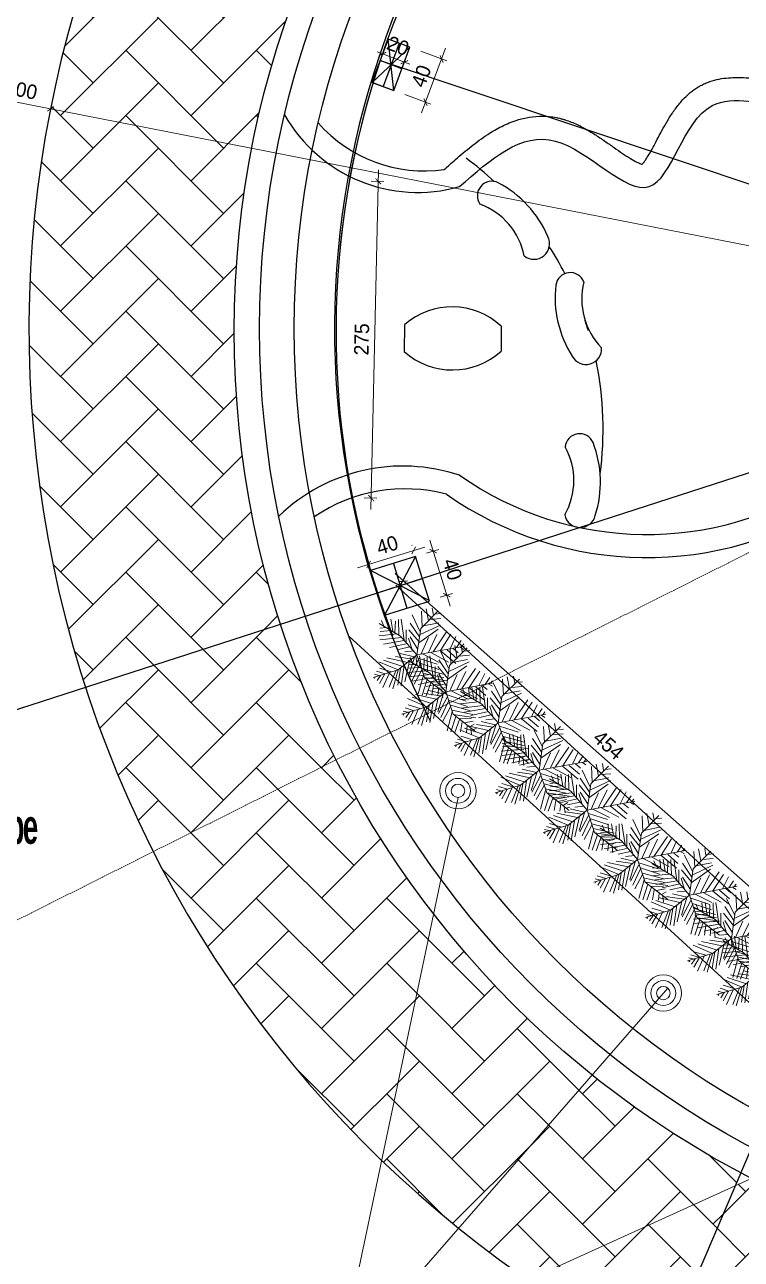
# Model space of a CAD drawing. Header units: inches. Extents: x -291016 to -124071, y 25078 to 137196.
# Drawn here: x -186100 to -185479, y 41283 to 42354 of the extents above; entities that cross this region are included whole.
import ezdxf

# ---------------------------------------------------------------- set-up
doc = ezdxf.new("R2010")
doc.units = ezdxf.units.IN
doc.header["$MEASUREMENT"] = 0
doc.linetypes.add('HIDDEN', pattern=[9.525, 6.35, -3.175])
for name, color, linetype, lineweight in [('DOOR', 112, 'Continuous', 20), ('Furn', 106, 'Continuous', 9), ('WALL SEC', 7, 'Continuous', 50)]:
    doc.layers.add(name, color=color, linetype=linetype, lineweight=lineweight)
doc.dimstyles.new('50PEA1', dxfattribs={"dimscale": 0, "dimtxt": 12.5, "dimasz": 5, "dimexe": 5, "dimexo": 10, "dimgap": 5, "dimtad": 1, "dimdec": 0, "dimdsep": 46, "dimtxsty": 'Standard', "dimblk1": 'ARCHTICK', "dimblk2": 'ARCHTICK', "dimsah": 1, "dimcen": 2.5, "dimdle": 10, "dimclrd": 8, "dimclre": 8, "dimclrt": 7, "dimadec": 0, "dimazin": 0, "dimtfac": 1, "dimtdec": 0, "dimtix": 1, "dimtmove": 2, "dimatfit": 3, "dimldrblk": 'ARCHTICK', "dimfxl": 1, "dimtolj": 1, "dimtzin": 0, "dimlwd": 13, "dimlwe": 13, "dimarcsym": 0})
pattern_1 = [(45, (-217295, 2054.5), (4e-15, 56.568542), [120, -40]), (135, (-217266.716, 2082.784), (4e-15, 56.568542), [120, -40])]

# ---------------------------------------------------------------- blocks, each defined once
blk = doc.blocks.new('*U4')
for p, q in [((-7.288, 39.707), (-21.778, 46.673)), ((-8.737, 47.138), (-17.069, 52.711)), ((-10.186, 53.64), (-13.084, 55.962)), ((0, 0), (-10.5, 57)), ((-9.099, 51.782), (-6.563, 55.962)), ((-7.65, 43.423), (-2.578, 49.46)), ((-5.839, 35.992), (4.667, 48.067)), ((-5.114, 27.632), (10.463, 46.673)), ((-3.665, 19.273), (-27.574, 35.527)), ((-5.114, 28.097), (-24.676, 40.636)), ((-2.941, 16.486), (8.652, 37.85)), ((16.259, 5.805), (23.142, 31.348)), ((22.055, 7.198), (27.489, 32.277)), ((27, 9), (48, 36)), ((27.127, 9.056), (31.112, 35.992)), ((31.836, 30.883), (32.561, 16.486)), ((35.096, 32.741), (37.27, 22.524)), ((38.719, 34.134), (41.979, 28.561)), ((43.791, 29.954), (51.036, 30.883)), ((44.153, 36.456), (45.239, 32.741)), ((-47.498, 19.737), (-55.83, 18.344)), ((-31.5, 4.5), (-52.5, 25.5)), ((-48.585, 21.131), (-49.309, 29.026)), ((-43.513, 28.561), (-42.427, 15.558)), ((-38.442, 26.239), (-34.819, 7.663)), ((-35.544, 28.097), (-24.314, 3.947)), ((-14.533, 2.09), (-30.834, 25.31)), ((-24.314, 23.917), (-2.941, 13.7)), ((-1.129, 6.734), (9.014, 26.704)), ((3.942, 1.625), (11.187, 24.381)), ((10.101, 3.483), (17.708, 26.239)), ((33.285, 16.486), (48.862, 10.913)), ((36.183, 19.737), (48.137, 17.88)), ((40.53, 25.775), (48.862, 24.846)), ((-40.615, 13.7), (-55.105, 10.913)), ((-33.37, 6.269), (-52.207, 5.34)), ((-28.299, 3.483), (-47.86, -5.805)), ((-21.416, 3.018), (-38.079, -8.128)), ((0, 0), (-31.5, 4.5)), ((-15.982, 2.09), (-30.11, -9.521)), ((0, 0), (-22.5, -19.5)), ((-6.563, 1.161), (-21.416, -8.128)), ((-20.691, 13.7), (-1.129, 4.876)), ((0, 0), (27, 9)), ((0, 0), (18, -22.5)), ((6.478, 1.625), (26.04, -8.592)), ((11.187, 3.483), (30.749, -5.805)), ((18.07, 5.805), (35.096, -3.483)), ((24.229, 7.663), (46.688, 1.625)), ((29.662, 12.307), (48.137, 6.269)), ((-15.257, -12.772), (-30.11, -12.772)), ((-6.563, -5.805), (-19.967, -9.985)), ((-13.446, -11.378), (-8.737, -32.741)), ((-9.461, -8.592), (-6.201, -23.453)), ((-4.752, -3.483), (-3.665, -14.629)), ((2.493, -3.019), (-1.491, -20.202)), ((1.769, -2.555), (24.229, -9.521)), ((5.029, -6.27), (2.131, -25.775)), ((9.014, -11.378), (3.58, -35.992)), ((7.565, -9.056), (32.198, -14.629)), ((-17.431, -15.094), (-42.789, -18.809)), ((-28.299, -29.026), (-42.789, -31.348)), ((-24.314, -21.596), (-42.427, -22.06)), ((-26.849, -26.24), (-40.253, -25.775)), ((-22.5, -19.5), (-37.5, -45)), ((-25.038, -23.918), (-22.865, -45.281)), ((-20.691, -18.345), (-17.793, -44.352)), ((-17.069, -15.094), (-12.721, -40.172)), ((14.085, -16.951), (6.478, -40.172)), ((18.07, -22.524), (8.289, -45.745)), ((12.274, -15.094), (36.907, -18.809)), ((16.259, -19.738), (36.183, -22.989)), ((18, -22.5), (27, -52.5)), ((18.433, -22.524), (40.53, -29.026)), ((19.157, -25.311), (38.719, -33.206)), ((-30.834, -34.135), (-42.427, -35.528)), ((-34.457, -39.708), (-40.978, -42.494)), ((-32.646, -36.921), (-31.921, -44.352)), ((-29.023, -30.884), (-27.936, -43.887)), ((20.244, -30.419), (15.897, -44.816)), ((22.78, -37.85), (19.519, -48.532)), ((21.331, -32.741), (39.081, -40.636)), ((22.78, -38.314), (34.372, -44.816)), ((24.591, -43.423), (30.749, -47.603)), ((24.591, -45.745), (23.142, -50.854)), ((26.764, -49.925), (28.213, -50.854))]:
    blk.add_line(p, q)
blk = doc.blocks.new('_ArchTick')
at = {"color": 0, "const_width": 0.15}
blk.add_lwpolyline([(-0.5, -0.5), (0.5, 0.5)], dxfattribs=at)
blk = doc.blocks.new('*D249')
at = {"layer": 'Defpoints', "color": 0, "linetype": 'Continuous', "ltscale": 0.2, "transparency": 16777216}
for p in [(-185761.3, 41892.2), (-185734.1, 41858.7), (-185749.4, 41854)]:
    blk.add_point(p, dxfattribs=at)
at = {"layer": 'DOOR', "color": 8, "lineweight": 13, "ltscale": 0.2, "transparency": 16777216}
blk.add_line((-185749, 41906.5), (-185731.2, 41849.2), dxfattribs=at)
at = {"layer": 'DOOR', "color": 8, "linetype": 'Continuous', "lineweight": 13, "ltscale": 0.2, "transparency": 16777216}
for p, q in [((-185751.7, 41895.1), (-185741.2, 41898.4)), ((-185739.9, 41856.9), (-185729.4, 41860.2))]:
    blk.add_line(p, q, dxfattribs=at)
at = {"layer": 'DOOR', "color": 8, "linetype": 'Continuous', "lineweight": 13, "ltscale": 0.2, "transparency": 16777216, "xscale": 5, "yscale": 5, "zscale": 5}
for p, rotation in [((-185746, 41896.9), 107.2682024329261), ((-185734.1, 41858.7), 287.2682024329262)]:
    blk.add_blockref('_ArchTick', p, dxfattribs=dict(at, rotation=rotation))
at = {"layer": 'DOOR', "color": 7, "linetype": 'Continuous', "ltscale": 0.2, "transparency": 16777216, "insert": (-185729.3, 41881.1), "char_height": 12.5, "attachment_point": 5, "rotation": 287.2682}
blk.add_mtext('\\A1;40', dxfattribs=at)
blk = doc.blocks.new('*D250')
at = {"layer": 'Defpoints', "color": 0, "linetype": 'Continuous', "ltscale": 0.2, "transparency": 16777216}
for p in [(-185762.9, 41897.5), (-185761.3, 41892.2), (-185800.3, 41880)]:
    blk.add_point(p, dxfattribs=at)
at = {"layer": 'DOOR', "color": 8, "lineweight": 13, "ltscale": 0.2, "transparency": 16777216}
blk.add_line((-185811.5, 41882.3), (-185753.4, 41900.4), dxfattribs=at)
at = {"layer": 'DOOR', "color": 8, "linetype": 'Continuous', "lineweight": 13, "ltscale": 0.2, "transparency": 16777216}
for p, q in [((-185764.2, 41901.7), (-185764.4, 41902.2)), ((-185803.3, 41889.6), (-185803.5, 41890.1))]:
    blk.add_line(p, q, dxfattribs=at)
at = {"layer": 'DOOR', "color": 8, "linetype": 'Continuous', "lineweight": 13, "ltscale": 0.2, "transparency": 16777216, "xscale": 5, "yscale": 5, "zscale": 5}
for p, rotation in [((-185762.9, 41897.5), 17.26820243288948), ((-185802, 41885.3), 197.2682024328895)]:
    blk.add_blockref('_ArchTick', p, dxfattribs=dict(at, rotation=rotation))
at = {"layer": 'DOOR', "color": 7, "linetype": 'Continuous', "ltscale": 0.2, "transparency": 16777216, "insert": (-185785.8, 41902.1), "char_height": 12.5, "attachment_point": 5, "rotation": 17.2682}
blk.add_mtext('\\A1;40', dxfattribs=at)
blk = doc.blocks.new('*D261')
at = {"layer": 'Defpoints', "color": 0, "linetype": 'Continuous', "ltscale": 0.2, "transparency": 16777216}
for p in [(-185766.1, 42334), (-185738.7, 42323.8), (-185780.1, 42296.6)]:
    blk.add_point(p, dxfattribs=at)
at = {"layer": 'DOOR', "color": 8, "linetype": 'Continuous', "lineweight": 13, "ltscale": 0.2, "transparency": 16777216}
for p, q in [((-185756.8, 42330.6), (-185734.1, 42322.1)), ((-185770.7, 42293.1), (-185748, 42284.6))]:
    blk.add_line(p, q, dxfattribs=at)
at = {"layer": 'DOOR', "color": 8, "lineweight": 13, "ltscale": 0.2, "transparency": 16777216}
blk.add_line((-185756.2, 42277), (-185735.3, 42333.2), dxfattribs=at)
at = {"layer": 'DOOR', "color": 8, "linetype": 'Continuous', "lineweight": 13, "ltscale": 0.2, "transparency": 16777216, "xscale": 5, "yscale": 5, "zscale": 5}
for p, rotation in [((-185738.7, 42323.8), 69.56496925485324), ((-185752.7, 42286.4), 249.5649692548533)]:
    blk.add_blockref('_ArchTick', p, dxfattribs=dict(at, rotation=rotation))
at = {"layer": 'DOOR', "color": 7, "linetype": 'Continuous', "ltscale": 0.2, "transparency": 16777216, "insert": (-185756.3, 42309), "char_height": 12.5, "attachment_point": 5, "rotation": 69.565}
blk.add_mtext('\\A1;40', dxfattribs=at)
blk = doc.blocks.new('*D262')
at = {"layer": 'Defpoints', "color": 0, "linetype": 'Continuous', "ltscale": 0.2, "transparency": 16777216}
for p in [(-185785.1, 42341.1), (-185789.9, 42328.2), (-185766.1, 42334)]:
    blk.add_point(p, dxfattribs=at)
at = {"layer": 'DOOR', "color": 8, "lineweight": 13, "ltscale": 0.2, "transparency": 16777216}
for p, q in [((-185789.9, 42328.2), (-185794.6, 42329.9)), ((-185771, 42321.1), (-185789.9, 42328.2)), ((-185771, 42321.1), (-185766.3, 42319.3))]:
    blk.add_line(p, q, dxfattribs=at)
at = {"layer": 'DOOR', "color": 8, "linetype": 'Continuous', "lineweight": 13, "ltscale": 0.2, "transparency": 16777216}
for p, q in [((-185788.6, 42331.7), (-185791.7, 42323.5)), ((-185769.6, 42324.7), (-185772.7, 42316.4))]:
    blk.add_line(p, q, dxfattribs=at)
at = {"layer": 'DOOR', "color": 8, "linetype": 'Continuous', "lineweight": 13, "ltscale": 0.2, "transparency": 16777216, "xscale": 5, "yscale": 5, "zscale": 5}
for p, rotation in [((-185789.9, 42328.2), 339.5649692548755), ((-185771, 42321.1), 159.5649692548755)]:
    blk.add_blockref('_ArchTick', p, dxfattribs=dict(at, rotation=rotation))
at = {"layer": 'DOOR', "color": 7, "linetype": 'Continuous', "ltscale": 0.2, "transparency": 16777216, "insert": (-185776.5, 42335.2), "char_height": 12.5, "attachment_point": 5, "rotation": 339.565}
blk.add_mtext('\\A1;20', dxfattribs=at)
blk = doc.blocks.new('*D282')
at = {"layer": 'Defpoints', "color": 0, "linetype": 'Continuous', "ltscale": 0.2, "transparency": 16777216}
for p in [(-185774.9, 41867), (-185771.5, 41870.8), (-185434.7, 41566)]:
    blk.add_point(p, dxfattribs=at)
at = {"layer": 'DOOR', "color": 8, "lineweight": 13, "ltscale": 0.2, "transparency": 16777216}
blk.add_line((-185423.8, 41563.2), (-185779, 41877.4), dxfattribs=at)
at = {"layer": 'DOOR', "color": 8, "linetype": 'Continuous', "lineweight": 13, "ltscale": 0.2, "transparency": 16777216}
for p, q in [((-185768.2, 41874.5), (-185768.2, 41874.6)), ((-185428.1, 41573.4), (-185428, 41573.5))]:
    blk.add_line(p, q, dxfattribs=at)
at = {"layer": 'DOOR', "color": 8, "linetype": 'Continuous', "lineweight": 13, "ltscale": 0.2, "transparency": 16777216, "xscale": 5, "yscale": 5, "zscale": 5}
for p, rotation in [((-185771.5, 41870.8), 138.4929883590364), ((-185431.3, 41569.8), 318.4929883590364)]:
    blk.add_blockref('_ArchTick', p, dxfattribs=dict(at, rotation=rotation))
at = {"layer": 'DOOR', "color": 7, "linetype": 'Continuous', "ltscale": 0.2, "transparency": 16777216, "insert": (-185594, 41728.7), "char_height": 12.5, "attachment_point": 5, "rotation": 318.493}
blk.add_mtext('\\A1;454', dxfattribs=at)
blk = doc.blocks.new('*D283')
at = {"layer": 'Defpoints', "color": 0, "linetype": 'Continuous', "ltscale": 0.2, "transparency": 16777216}
for p in [(-185809.8, 42218), (-185815.9, 41943.3), (-185799.8, 41942.9)]:
    blk.add_point(p, dxfattribs=at)
at = {"layer": 'DOOR', "color": 8, "lineweight": 13, "ltscale": 0.2, "transparency": 16777216}
blk.add_line((-185793.5, 42227.7), (-185800, 41932.9), dxfattribs=at)
at = {"layer": 'DOOR', "color": 8, "linetype": 'Continuous', "lineweight": 13, "ltscale": 0.2, "transparency": 16777216}
for p, q in [((-185799.8, 42217.8), (-185788.7, 42217.6)), ((-185805.9, 41943.1), (-185794.8, 41942.8))]:
    blk.add_line(p, q, dxfattribs=at)
at = {"layer": 'DOOR', "color": 8, "linetype": 'Continuous', "lineweight": 13, "ltscale": 0.2, "transparency": 16777216, "xscale": 5, "yscale": 5, "zscale": 5}
for p, rotation in [((-185793.7, 42217.7), 88.72819894094897), ((-185799.8, 41942.9), 268.728198940949)]:
    blk.add_blockref('_ArchTick', p, dxfattribs=dict(at, rotation=rotation))
at = {"layer": 'DOOR', "color": 7, "linetype": 'Continuous', "ltscale": 0.2, "transparency": 16777216, "insert": (-185808, 42080.6), "char_height": 12.5, "attachment_point": 5, "rotation": 88.7282}
blk.add_mtext('\\A1;275', dxfattribs=at)
blk = doc.blocks.new('*D658')
at = {"color": 8, "lineweight": 13, "transparency": 16777216}
for p in [(-186144.3, 42293.7), (-185096.2, 42088.1)]:
    blk.add_line(p, (-186077.7, 42280.6), dxfattribs=at)
at = {"layer": 'Defpoints', "color": 0, "transparency": 16777216}
for p in [(-186077.7, 42280.6), (-185096.2, 42088.1)]:
    blk.add_point(p, dxfattribs=at)
at = {"color": 8, "lineweight": 13, "transparency": 16777216, "xscale": 5, "yscale": 5, "zscale": 5, "rotation": 348.8989665806901}
blk.add_blockref('_ArchTick', (-186077.7, 42280.6), dxfattribs=at)
at = {"color": 7, "transparency": 16777216, "insert": (-186113.7, 42299.2), "char_height": 12.5, "attachment_point": 5, "rotation": 348.899}
blk.add_mtext('\\A1;R1000', dxfattribs=at)

msp = doc.modelspace()

# ---------------------------------------------------------------- hatches: boundary and pattern name
h = msp.add_hatch()
h.set_pattern_fill('AR-HBONE', color=3, scale=10, style=0)
h.set_pattern_definition(pattern_1)
h.paths.add_polyline_path([(-185858.8204, 42396.6033), (-186038.3636, 42423.7805, 0.165688815), (-186047.3371, 41778.7038), (-185878.3135, 41833.4193, -0.078427489), (-185918.5112, 42088.1158, -0.095858582)])
h = msp.add_hatch()
h.set_pattern_fill('AR-HBONE', color=3, scale=10, style=0)
h.set_pattern_definition(pattern_1)
h.paths.add_polyline_path([(-185878.3135, 41833.4193), (-186047.3371, 41778.7038, 0.038574002), (-185988.5272, 41636.2793), (-185830.0198, 41715.9165, -0.038461139)])
h = msp.add_hatch()
h.set_pattern_fill('AR-HBONE', color=3, scale=10, style=0)
h.set_pattern_definition(pattern_1)
h.paths.add_polyline_path([(-185745.7411, 41582.2414, -0.047880658), (-185830.0198, 41715.9165), (-185988.5272, 41636.2793, 0.083825345), (-185790.7353, 41368.3734)])
h = msp.add_hatch()
h.set_pattern_fill('AR-HBONE', color=3, scale=10, style=0)
h.set_pattern_definition(pattern_1)
h.paths.add_polyline_path([(-185745.7411, 41582.2414), (-185790.7353, 41368.3734, 0.022229111), (-185724.0942, 41309.5555), (-185608.3285, 41442.4976, -0.059456222)])
h = msp.add_hatch()
h.set_pattern_fill('AR-HBONE', color=3, scale=10, style=0)
h.set_pattern_definition(pattern_1)
h.paths.add_polyline_path([(-185608.3285, 41442.4976), (-185724.0942, 41309.5555, 0.018761259), (-185663.9651, 41264.6789), (-185484.0353, 41346.5524), (-185479.3019, 41357.6782, -0.04678019)])
h = msp.add_hatch()
h.set_pattern_fill('AR-HBONE', color=3, scale=10, style=0)
h.set_pattern_definition(pattern_1)
h.paths.add_polyline_path([(-185267.1915, 41279.9988, -0.0654634), (-185470.1273, 41352.881), (-185484.0353, 41346.5524), (-185548.1514, 41195.8486, 0.050916541), (-185358.5183, 41122.9325), (-185380.984, 41237.9263, 0.032528981), (-185267.6972, 41207.5284)])
h = msp.add_hatch()
h.set_pattern_fill('AR-HBONE', color=3, scale=10, style=0)
h.set_pattern_definition(pattern_1)
h.paths.add_polyline_path([(-185484.0353, 41346.5524), (-185663.9651, 41264.6789, 0.033714349), (-185548.1514, 41195.8486)])

# ---------------------------------------------------------------- linework, layer by layer
at = {"color": 3}
for p, q in [((-184711.4681, 43162.4579), (-185644.4681, 40969.4579)), ((-185771.0322, 42093.1816), (-185771.0603, 42070.0001)), ((-185687.0136, 42092), (-185686.9849, 42070.4987))]:
    msp.add_line(p, q, dxfattribs=at)
at = {"color": 1}
for p, q in [((-185780.1064, 42296.563), (-185785.1133, 42341.1148)), ((-185798.8478, 42303.5459), (-185766.1406, 42334.0457)), ((-185775.5688, 42337.5586), (-185789.4771, 42300.0544)), ((-185780.1064, 42296.563), (-185766.1406, 42334.0457)), ((-185792.0962, 42322.3734), (-185091.5207, 42088.1158)), ((-185091.5207, 42088.1158), (-186444.0239, 41650.2904)), ((-185761.2779, 41892.1574), (-185788.2865, 41841.208)), ((-185749.4041, 41853.9604), (-185800.349, 41880.0119)), ((-185780.3764, 41886.2205), (-185768.751, 41847.2808)), ((-185794.3178, 41860.61), (-185755.341, 41873.0589))]:
    msp.add_line(p, q, dxfattribs=at)
for p, q in [((-185773.1235, 42315.3043), (-185792.0962, 42322.3734)), ((-185798.8478, 42303.5459), (-185780.1064, 42296.563)), ((-185778.5128, 41867.2517), (-185226.7827, 41361.9018)), ((-185819.0388, 41823.0064), (-185293.8761, 41341.9906))]:
    msp.add_line(p, q)
for points in [[(-185780.1064, 42296.563), (-185766.1406, 42334.0457), (-185785.1133, 42341.1148), (-185799.0791, 42303.6321)], [(-185761.2779, 41892.1574), (-185800.349, 41880.0119), (-185788.2865, 41841.208), (-185749.2154, 41853.3535)]]:
    msp.add_lwpolyline(points, close=True, dxfattribs=at)
at = {"color": 3}
msp.add_circle((-185091.5125, 42088.0213), 1421.582, dxfattribs=at)
for centre, radius in [((-185091.5207, 42088.1158), 826.9905), ((-185091.5207, 42090.1064), 805), ((-185091.5207, 42090.1064), 775)]:
    msp.add_circle(centre, radius)
for centre, radius, start, end in [((-185096.2452, 42088.0743), 1000.1429, 296.7260256, 273.1627388), ((-185091.5207, 42090.1064), 740, 247.4979133, 207.3845246), ((-185759.3345, 42340.7429), 132.6746, 209.4417888, 285.8550904), ((-185753.8733, 42349.0179), 122.2115, 221.2683521, 278.2332681), ((-185890.9037, 42002.5516), 292.2136, 47.3745577, 53.5745547), ((-185695.113, 42205.0896), 12.6467, 63.8870742, 214.9830953), ((-185733.8578, 42132.6644), 94.7774, 23.1427356, 62.1259569), ((-185726.0211, 42141.3339), 60.1246, 11.1336924, 70.0176909), ((-185658.673, 42163.5907), 13.5338, 231.8772404, 27.8545005), ((-185890.9037, 42002.5516), 292.2136, 27.5340653, 32.8390999), ((-185627.2037, 42125.8481), 12.6467, 20.6626986, 171.7587197), ((-185545.5479, 42116.9644), 94.7774, 173.5198369, 212.5030583), ((-185557.1275, 42115.3868), 60.1246, 165.628103, 224.5121015), ((-185890.9037, 42002.5516), 292.2136, 17.0265073, 18.8216736), ((-185613.507, 42072.3464), 13.5338, 207.7912934, 3.7685535), ((-185890.9037, 42002.5516), 292.2136, 352.3810756, 11.7356095), ((-185619.0973, 41986.146), 12.6467, 23.027809, 174.1238301), ((-185684.1829, 41958.1465), 60.1246, 330.2744272, 29.1584257), ((-185695.7816, 41956.7164), 94.7774, 342.2834704, 21.2666917), ((-185772.2774, 41815.783), 154.8985, 71.4842783, 133.9946487), ((-185560.8134, 42193.549), 282.2072, 234.8992364, 303.613505), ((-185770.2755, 41810.6649), 140.2521, 75.2586196, 124.1920272), ((-185560.8134, 42193.549), 302.2072, 234.8992364, 303.613505), ((-185618.6857, 41930.9205), 13.5338, 191.0179752, 346.9952353)]:
    msp.add_arc(centre, radius, start, end)
at = {"color": 1}
msp.add_arc((-185091.5207, 42088.1158), 738.7034, 51.3436066, 200.9954952, dxfattribs=at)
at = {"color": 3}
for centre, radius, start, end in [((-185729.6737, 42046.3133), 62.5073, 46.9620377, 131.4265462), ((-185729.2984, 42116.7514), 62.6877, 228.2263098, 312.453273)]:
    msp.add_arc(centre, radius, start, end, dxfattribs=at)
for points, knots in [([(-185564.8596, 42232.5284), (-185564.6875, 42232.7029), (-185564.4945, 42232.9084), (-185563.8642, 42233.6168), (-185563.3764, 42234.2122), (-185562.3129, 42235.6277), (-185561.7371, 42236.4474), (-185560.1457, 42238.8581), (-185559.0828, 42240.6089), (-185556.8603, 42244.4931), (-185555.6996, 42246.6263), (-185553.2868, 42251.1598), (-185552.0343, 42253.5602), (-185549.4169, 42258.5303), (-185548.052, 42261.1002), (-185545.1696, 42266.3249), (-185543.6524, 42268.9799), (-185540.4043, 42274.3002), (-185538.6738, 42276.966), (-185534.9096, 42282.2338), (-185532.876, 42284.8372), (-185528.3795, 42289.8848), (-185525.915, 42292.3314), (-185521.1116, 42296.3149), (-185518.9005, 42297.9236), (-185515.7651, 42299.8378), (-185515.0029, 42300.2779), (-185513.5773, 42301.0523), (-185512.9185, 42301.3918), (-185511.6025, 42302.0347), (-185510.9424, 42302.3399), (-185508.9592, 42303.208), (-185507.6332, 42303.7238), (-185503.5087, 42305.1547), (-185500.7233, 42305.8718), (-185495.26, 42306.9281), (-185492.5808, 42307.268), (-185487.3529, 42307.6887), (-185484.8032, 42307.7692), (-185479.841, 42307.7634), (-185477.4281, 42307.6766), (-185473.8195, 42307.4701), (-185472.5721, 42307.3835), (-185469.9764, 42307.1808), (-185468.6238, 42307.0619), (-185465.9384, 42306.8043), (-185464.6085, 42306.6657), (-185460.6569, 42306.228), (-185458.0736, 42305.9068), (-185450.3026, 42304.8857), (-185445.2843, 42304.1498), (-185435.721, 42302.8633), (-185431.1767, 42302.3133), (-185422.6187, 42301.6169), (-185418.6082, 42301.4713), (-185413.4215, 42301.6402), (-185412.0049, 42301.7282), (-185409.7953, 42301.938), (-185408.9762, 42302.0329), (-185407.2412, 42302.2722), (-185406.3153, 42302.4241), (-185404.4542, 42302.7775), (-185403.5216, 42302.9785), (-185400.716, 42303.6545), (-185398.8352, 42304.2025), (-185393.2778, 42306.0956), (-185389.5676, 42307.7081), (-185382.0939, 42311.6268), (-185378.3319, 42313.9326), (-185370.8236, 42319.1587), (-185367.078, 42322.0784), (-185359.6681, 42328.422), (-185356.0038, 42331.8455), (-185347.3629, 42340.5253), (-185342.452, 42345.9644), (-185335.5325, 42354.2156), (-185333.3759, 42356.8772), (-185329.1492, 42362.251), (-185327.0771, 42364.9657), (-185320.959, 42373.1816), (-185317.0114, 42378.7553), (-185307.1929, 42393.0021), (-185301.4069, 42401.7607), (-185289.6127, 42419.3071), (-185283.6045, 42428.0956), (-185270.7997, 42445.3872), (-185264.001, 42453.8921), (-185250.6867, 42468.4056), (-185244.4418, 42474.548), (-185230.8707, 42486.1765), (-185223.544, 42491.661), (-185212.8777, 42498.3998), (-185210.097, 42500.0579), (-185204.7098, 42503.0769), (-185202.1219, 42504.4483), (-185196.8568, 42507.086), (-185194.1776, 42508.3535), (-185186.0162, 42511.9968), (-185180.4106, 42514.2134), (-185165.7074, 42519.3098), (-185156.4339, 42521.8537), (-185137.6214, 42525.6073), (-185128.0825, 42526.8182), (-185111.0272, 42527.5533), (-185103.5007, 42527.3751), (-185088.6384, 42525.8273), (-185081.3002, 42524.4577), (-185068.8285, 42520.8101), (-185063.607, 42518.8483), (-185053.5252, 42514.0089), (-185048.6647, 42511.1295), (-185042.3153, 42506.4461), (-185040.5871, 42505.066), (-185037.6467, 42502.5181), (-185036.4131, 42501.3829), (-185034.2836, 42499.2991), (-185033.3736, 42498.3652), (-185030.7873, 42495.5853), (-185029.1815, 42493.6965), (-185024.7654, 42488.0822), (-185022.1878, 42484.2511), (-185017.5071, 42476.4432), (-185015.4032, 42472.4651), (-185011.5239, 42464.4627), (-185009.7486, 42460.4378), (-185006.411, 42452.4321), (-185004.8489, 42448.451), (-185001.8455, 42440.629), (-185000.4043, 42436.788), (-184997.5692, 42429.3531), (-184996.1752, 42425.7593), (-184993.3817, 42418.9382), (-184991.9817, 42415.7111), (-184989.1523, 42409.7525), (-184987.7224, 42407.0218), (-184984.8526, 42402.1778), (-184983.4135, 42400.067), (-184980.9695, 42396.9986), (-184979.9525, 42395.8833), (-184978.5106, 42394.5056), (-184978.0638, 42394.1084), (-184977.2994, 42393.4767), (-184976.9794, 42393.2271), (-184976.2585, 42392.6966), (-184975.8448, 42392.4148), (-184974.9774, 42391.8685), (-184974.5256, 42391.6054), (-184973.1063, 42390.8437), (-184972.0745, 42390.3722), (-184969.8057, 42389.5067), (-184968.5687, 42389.1131), (-184965.8797, 42388.4186), (-184964.4278, 42388.118), (-184960.2593, 42387.4543), (-184957.3537, 42387.1896), (-184951.049, 42386.9805), (-184947.6514, 42387.0356), (-184940.4713, 42387.4345), (-184936.6892, 42387.7777), (-184928.837, 42388.6919), (-184924.7669, 42389.2625), (-184914.3122, 42390.8833), (-184907.7986, 42392.0303), (-184894.5324, 42394.3877), (-184887.7798, 42395.598), (-184874.2012, 42397.7784), (-184867.3756, 42398.7495), (-184855.2926, 42399.959), (-184850.0294, 42400.314), (-184839.5293, 42400.482), (-184834.2907, 42400.2967), (-184825.2914, 42399.2761), (-184821.5223, 42398.6339), (-184815.9524, 42397.2559), (-184814.1336, 42396.7367), (-184811.2031, 42395.7707), (-184810.083, 42395.3701), (-184807.8787, 42394.5166), (-184806.7915, 42394.0632), (-184803.5785, 42392.6253), (-184801.5011, 42391.5632), (-184795.9705, 42388.3756), (-184792.6697, 42386.054), (-184786.5491, 42380.9582), (-184783.7287, 42378.1853), (-184778.5414, 42372.3044), (-184776.1734, 42369.1966), (-184771.8314, 42362.727), (-184769.8567, 42359.3649), (-184766.2372, 42352.4368), (-184764.5921, 42348.8705), (-184760.5866, 42339.1708), (-184758.4628, 42332.888), (-184754.7659, 42319.961), (-184753.1937, 42313.3159), (-184750.4571, 42299.7693), (-184749.2932, 42292.8676), (-184747.2577, 42278.9257), (-184746.3864, 42271.8856), (-184744.4416, 42254.2288), (-184743.489, 42243.6062), (-184741.7005, 42222.8398), (-184740.8644, 42212.6953), (-184739.6641, 42200.1614), (-184739.3786, 42197.303), (-184738.7817, 42191.7104), (-184738.47, 42188.9735), (-184737.4739, 42180.9476), (-184736.728, 42175.8439), (-184734.9772, 42166.1633), (-184733.9723, 42161.5872), (-184731.6297, 42152.9757), (-184730.293, 42148.9413), (-184728.0024, 42143.2975), (-184727.1987, 42141.4964), (-184725.7781, 42138.6021), (-184725.1913, 42137.4773), (-184724.0477, 42135.4157), (-184723.4961, 42134.4721), (-184722.3409, 42132.5933), (-184721.739, 42131.6609), (-184719.8605, 42128.8844), (-184718.5111, 42127.0609), (-184713.8687, 42121.2908), (-184710.2005, 42117.4502), (-184701.9938, 42110.0767), (-184697.456, 42106.5451), (-184687.6339, 42099.8438), (-184682.3502, 42096.6744), (-184671.189, 42090.7378), (-184665.3118, 42087.9705), (-184656.6854, 42084.3537), (-184654.1141, 42083.3279), (-184649.3658, 42081.5244), (-184647.2009, 42080.736), (-184642.8092, 42079.1976), (-184640.5853, 42078.4483), (-184633.8424, 42076.2506), (-184629.2523, 42074.8522), (-184616.9755, 42071.2608), (-184609.1869, 42069.1327), (-184593.5636, 42064.7832), (-184585.729, 42062.5624), (-184570.2592, 42057.6702), (-184562.6222, 42055.0006), (-184549.9969, 42049.6926), (-184544.899, 42047.283), (-184535.015, 42041.8205), (-184530.2268, 42038.766), (-184522.1728, 42032.5925), (-184518.8095, 42029.6453), (-184514.2931, 42025.0034), (-184512.9681, 42023.5459), (-184510.8865, 42021.0828), (-184510.1019, 42020.1104), (-184508.586, 42018.1428), (-184507.8525, 42017.1455), (-184505.7234, 42014.1171), (-184504.3993, 42012.0499), (-184500.6427, 42005.6507), (-184498.489, 42001.2003), (-184494.7712, 41992.1022), (-184493.2063, 41987.4534), (-184490.5273, 41978.0209), (-184489.4133, 41973.2364), (-184488.0374, 41966.2112), (-184487.6423, 41964.0073), (-184487.2774, 41961.7956)], [195.360260214, 195.360260214, 195.360260214, 195.360260214, 197.563809676, 197.563809676, 201.970908598, 201.970908598, 206.378007521, 206.378007521, 213.559714228, 213.559714228, 220.741420935, 220.741420935, 227.923127642, 227.923127642, 235.104834349, 235.104834349, 242.286541056, 242.286541056, 249.468247763, 249.468247763, 256.64995447, 256.64995447, 263.831661177, 263.831661177, 269.178316347, 269.178316347, 270.844665093, 270.844665093, 272.226230389, 272.226230389, 273.607795685, 273.607795685, 276.370926276, 276.370926276, 282.222511617, 282.222511617, 288.074096957, 288.074096957, 293.925682297, 293.925682297, 299.777267638, 299.777267638, 302.951140333, 302.951140333, 306.505452892, 306.505452892, 310.059765451, 310.059765451, 317.168390568, 317.168390568, 331.881775467, 331.881775467, 346.595160365, 346.595160365, 361.308545264, 361.308545264, 367.070266791, 367.070266791, 370.564564771, 370.564564771, 374.602479261, 374.602479261, 378.64039375, 378.64039375, 386.716222729, 386.716222729, 402.354536806, 402.354536806, 417.992850883, 417.992850883, 433.63116496, 433.63116496, 449.269479037, 449.269479037, 471.201977689, 471.201977689, 481.414113693, 481.414113693, 491.626249696, 491.626249696, 512.050521703, 512.050521703, 543.244720342, 543.244720342, 574.438918982, 574.438918982, 605.633117622, 605.633117622, 629.906240834, 629.906240834, 654.179364047, 654.179364047, 662.438584083, 662.438584083, 669.75694374, 669.75694374, 677.075303396, 677.075303396, 691.71202271, 691.71202271, 714.653860103, 714.653860103, 737.595697497, 737.595697497, 755.779791039, 755.779791039, 773.963884582, 773.963884582, 787.546453998, 787.546453998, 801.129023415, 801.129023415, 806.381572934, 806.381572934, 810.327974702, 810.327974702, 813.367969669, 813.367969669, 819.252051473, 819.252051473, 830.489496837, 830.489496837, 841.726942202, 841.726942202, 852.964387566, 852.964387566, 864.20183293, 864.20183293, 875.439278294, 875.439278294, 886.676723659, 886.676723659, 897.914169023, 897.914169023, 909.151614387, 909.151614387, 920.389059752, 920.389059752, 928.633734302, 928.633734302, 932.404408878, 932.404408878, 935.158440756, 935.158440756, 938.648193424, 938.648193424, 942.137946092, 942.137946092, 949.117451427, 949.117451427, 956.096956763, 956.096956763, 963.076462098, 963.076462098, 974.800883302, 974.800883302, 986.525304506, 986.525304506, 998.24972571, 998.24972571, 1009.974146914, 1009.974146914, 1027.621735385, 1027.621735385, 1045.269323856, 1045.269323856, 1062.916912327, 1062.916912327, 1076.566407045, 1076.566407045, 1090.215901762, 1090.215901762, 1100.085461121, 1100.085461121, 1104.894353747, 1104.894353747, 1107.880775518, 1107.880775518, 1110.867197288, 1110.867197288, 1116.840040828, 1116.840040828, 1127.339083548, 1127.339083548, 1137.838126268, 1137.838126268, 1148.337168988, 1148.337168988, 1158.836211707, 1158.836211707, 1169.335254427, 1169.335254427, 1186.719982978, 1186.719982978, 1204.104711528, 1204.104711528, 1221.489440078, 1221.489440078, 1238.874168629, 1238.874168629, 1265.06881092, 1265.06881092, 1291.263453212, 1291.263453212, 1299.177027193, 1299.177027193, 1307.090601174, 1307.090601174, 1322.917749136, 1322.917749136, 1338.744897098, 1338.744897098, 1354.57204506, 1354.57204506, 1362.363313622, 1362.363313622, 1367.489921523, 1367.489921523, 1371.947428512, 1371.947428512, 1376.404935501, 1376.404935501, 1385.319949478, 1385.319949478, 1405.044987566, 1405.044987566, 1424.770025653, 1424.770025653, 1444.49506374, 1444.49506374, 1464.220101827, 1464.220101827, 1472.424914647, 1472.424914647, 1479.190075358, 1479.190075358, 1485.955236069, 1485.955236069, 1499.48555749, 1499.48555749, 1521.669774916, 1521.669774916, 1543.853992341, 1543.853992341, 1566.038209767, 1566.038209767, 1581.580736917, 1581.580736917, 1597.123264067, 1597.123264067, 1609.127878715, 1609.127878715, 1614.328157044, 1614.328157044, 1617.593180357, 1617.593180357, 1620.858203669, 1620.858203669, 1627.388250295, 1627.388250295, 1640.706319792, 1640.706319792, 1654.02438929, 1654.02438929, 1667.342458787, 1667.342458787, 1673.391750652, 1673.391750652, 1673.391750652, 1673.391750652]), ([(-185723.0871, 42213.1158), (-185696.3368, 42236.887), (-185643.3212, 42283.9984), (-185547.7445, 42168.5477), (-185526.6539, 42288.0499), (-185459.6663, 42288.3016), (-185390.1596, 42269.6697), (-185289.475, 42363.0487), (-185235.6958, 42498.9159), (-185024.5303, 42526.7664), (-185011.6534, 42316.0059), (-184768.6603, 42441.8444), (-184765.9918, 42231.9393), (-184747.9936, 42111.2251), (-184649.3199, 42048.752), (-184532.0999, 42037.7829), (-184511.78, 41982.5439), (-184508.4263, 41966.2169)], [0, 0, 0, 0, 92.046223384, 182.423928879, 271.353775752, 303.305263135, 370.859381574, 478.895513834, 663.749032029, 811.818670599, 935.358058945, 1106.207760181, 1293.36084209, 1368.716786311, 1475.605370169, 1615.505739793, 1665.653638397, 1665.653638397, 1665.653638397, 1665.653638397]), ([(-185736.3722, 42228.0659), (-185733.2052, 42230.8802), (-185729.9888, 42233.7389), (-185722.3092, 42240.4255), (-185717.8003, 42244.2474), (-185708.4894, 42251.6083), (-185703.6878, 42255.1491), (-185694.7732, 42260.932), (-185690.7475, 42263.2876), (-185682.3376, 42267.4848), (-185677.9508, 42269.3274), (-185669.8808, 42271.8911), (-185666.2887, 42272.775), (-185658.884, 42273.9718), (-185655.0712, 42274.2832), (-185647.3142, 42274.2112), (-185643.3717, 42273.8266), (-185638.1948, 42272.8249), (-185636.9579, 42272.5485), (-185634.7925, 42271.9988), (-185633.863, 42271.7411), (-185632.0347, 42271.1938), (-185631.1322, 42270.9034), (-185628.4581, 42269.9883), (-185626.7196, 42269.3196), (-185621.5766, 42267.1603), (-185618.2895, 42265.5311), (-185611.945, 42262.0662), (-185608.8874, 42260.2291), (-185602.9587, 42256.4711), (-185600.0877, 42254.5495), (-185594.5234, 42250.7382), (-185591.83, 42248.8481), (-185586.6403, 42245.2179), (-185584.1437, 42243.4777), (-185579.3977, 42240.2704), (-185577.1475, 42238.8037), (-185572.9899, 42236.2683), (-185571.0812, 42235.2012), (-185568.2432, 42233.7967), (-185567.1904, 42233.3391), (-185565.7476, 42232.7966), (-185565.2543, 42232.6379), (-185564.8596, 42232.5284)], [0, 0, 0, 0, 10.897345247, 10.897345247, 25.559918107, 25.559918107, 40.222490967, 40.222490967, 51.582120715, 51.582120715, 62.941750464, 62.941750464, 71.514530694, 71.514530694, 80.087310923, 80.087310923, 88.660091153, 88.660091153, 91.352247135, 91.352247135, 93.381879852, 93.381879852, 95.411512568, 95.411512568, 99.470778001, 99.470778001, 107.689881173, 107.689881173, 115.908984345, 115.908984345, 124.128087516, 124.128087516, 132.347190688, 132.347190688, 140.566293859, 140.566293859, 148.785397031, 148.785397031, 157.004500202, 157.004500202, 162.918780121, 162.918780121, 166.840948908, 166.840948908, 166.840948908, 166.840948908])]:
    msp.add_open_spline(points, degree=3, knots=knots)
at = {"layer": 'DOOR', "color": 2, "linetype": 'HIDDEN', "ltscale": 0.2}
msp.add_line((-185092.667, 42086.3771), (-186330.4311, 41464.5), dxfattribs=at)
at = {"layer": 'DOOR', "color": 2, "linetype": 'Continuous', "ltscale": 0.2}
for p, q in [((-185724.4998, 41683.2065), (-185828.2808, 41189.9103)), ((-185828.2808, 41189.9103), (-185542.6951, 41517.8692)), ((-185828.2808, 41189.9103), (-185386.9998, 41390.7065))]:
    msp.add_line(p, q, dxfattribs=at)
for centre, radius in [((-185724.4998, 41689), 15.7935), ((-185724.4998, 41689), 10.7935), ((-185724.4998, 41689), 10.7935), ((-185724.4998, 41689), 5.7935), ((-185546.4998, 41513.5), 15.7935), ((-185546.4998, 41513.5), 10.7935), ((-185546.4998, 41513.5), 10.7935), ((-185546.4998, 41513.5), 5.7935)]:
    msp.add_circle(centre, radius, dxfattribs=at)
for centre, radius, start, end in [((-185095.5404, 42090.1432), 734.2485, 128.0614143, 161.5617236), ((-185091.5207, 42088.1158), 738.7034, 161.5111588, 197.9375393)]:
    msp.add_arc(centre, radius, start, end, dxfattribs=at)

# ---------------------------------------------------------------- block references
at = {"layer": 'Furn', "ltscale": 0.2, "xscale": 0.7250000000931323, "yscale": 0.7250000000931323, "zscale": 0.725, "rotation": 270}
for p in [(-185760.1105, 41806.9161), (-185735.1886, 41774.9741), (-185689.6875, 41747.9002), (-185654.1288, 41706.801), (-185612.6318, 41672.2527), (-185568.7711, 41629.4361), (-185523.8547, 41598.5853), (-185487.4201, 41560.9542), (-185462.1676, 41531.8012)]:
    msp.add_blockref('*U4', p, dxfattribs=at)

# ---------------------------------------------------------------- texts
at = {"layer": 'WALL SEC', "linetype": 'Continuous', "ltscale": 0.2, "insert": (-186321.9998, 41673), "char_height": 30, "width": 257.58934, "attachment_point": 1}
msp.add_mtext('{\\fTechnicBold|b0|i0|c2|p2;\\W0.7;\\T0.9;enteranalfountain pipe}', dxfattribs=at)

# ---------------------------------------------------------------- dimensions: what is measured, and where the dimension line sits
at = {"color": 3}
dim = msp.add_radius_dim(center=(-185096.2452, 42088.0743), mpoint=(-186077.6746, 42280.6414), dimstyle='50PEA1', override={"dimscale": 1}, dxfattribs=at)
dim.commit()
dim.dimension.update_dxf_attribs({"geometry": '*D658', "text_midpoint": (-186113.7379, 42299.182)})
at = {"layer": 'DOOR', "color": 2, "linetype": 'Continuous', "ltscale": 0.2}
for p1, p2, distance, picture, middle in [((-185766.1406, 42334.0457), (-185785.1133, 42341.1148), 13.821, '*D262', (-185776.5246, 42335.1711)), ((-185780.1064, 42296.563), (-185766.1406, 42334.0457), -29.2352, '*D261', (-185756.2701, 42309.0249)), ((-185809.7891, 42218.0365), (-185815.8886, 41943.2926), 16.1162, '*D283', (-185807.9738, 42080.5565)), ((-185761.2779, 41892.1574), (-185749.4041, 41853.9604), 15.9878, '*D249', (-185729.3309, 41881.1443)), ((-185434.7109, 41565.9588), (-185774.8765, 41866.9862), -5.1012, '*D282', (-185593.9576, 41728.7175))]:
    dim = msp.add_aligned_dim(p1=p1, p2=p2, distance=distance, dimstyle='50PEA1', override={"dimscale": 1}, dxfattribs=at)
    dim.commit()
    dim.dimension.update_dxf_attribs({"geometry": picture, "text_midpoint": middle})
dim = msp.add_aligned_dim(p1=(-185800.349, 41880.0119), p2=(-185761.2779, 41892.1574), distance=5.5556, text='40', dimstyle='50PEA1', override={"dimscale": 1}, dxfattribs=at)
dim.commit()
dim.dimension.update_dxf_attribs({"geometry": '*D250', "text_midpoint": (-185785.8021, 41902.1328)})

doc.saveas('drawing.dxf')
